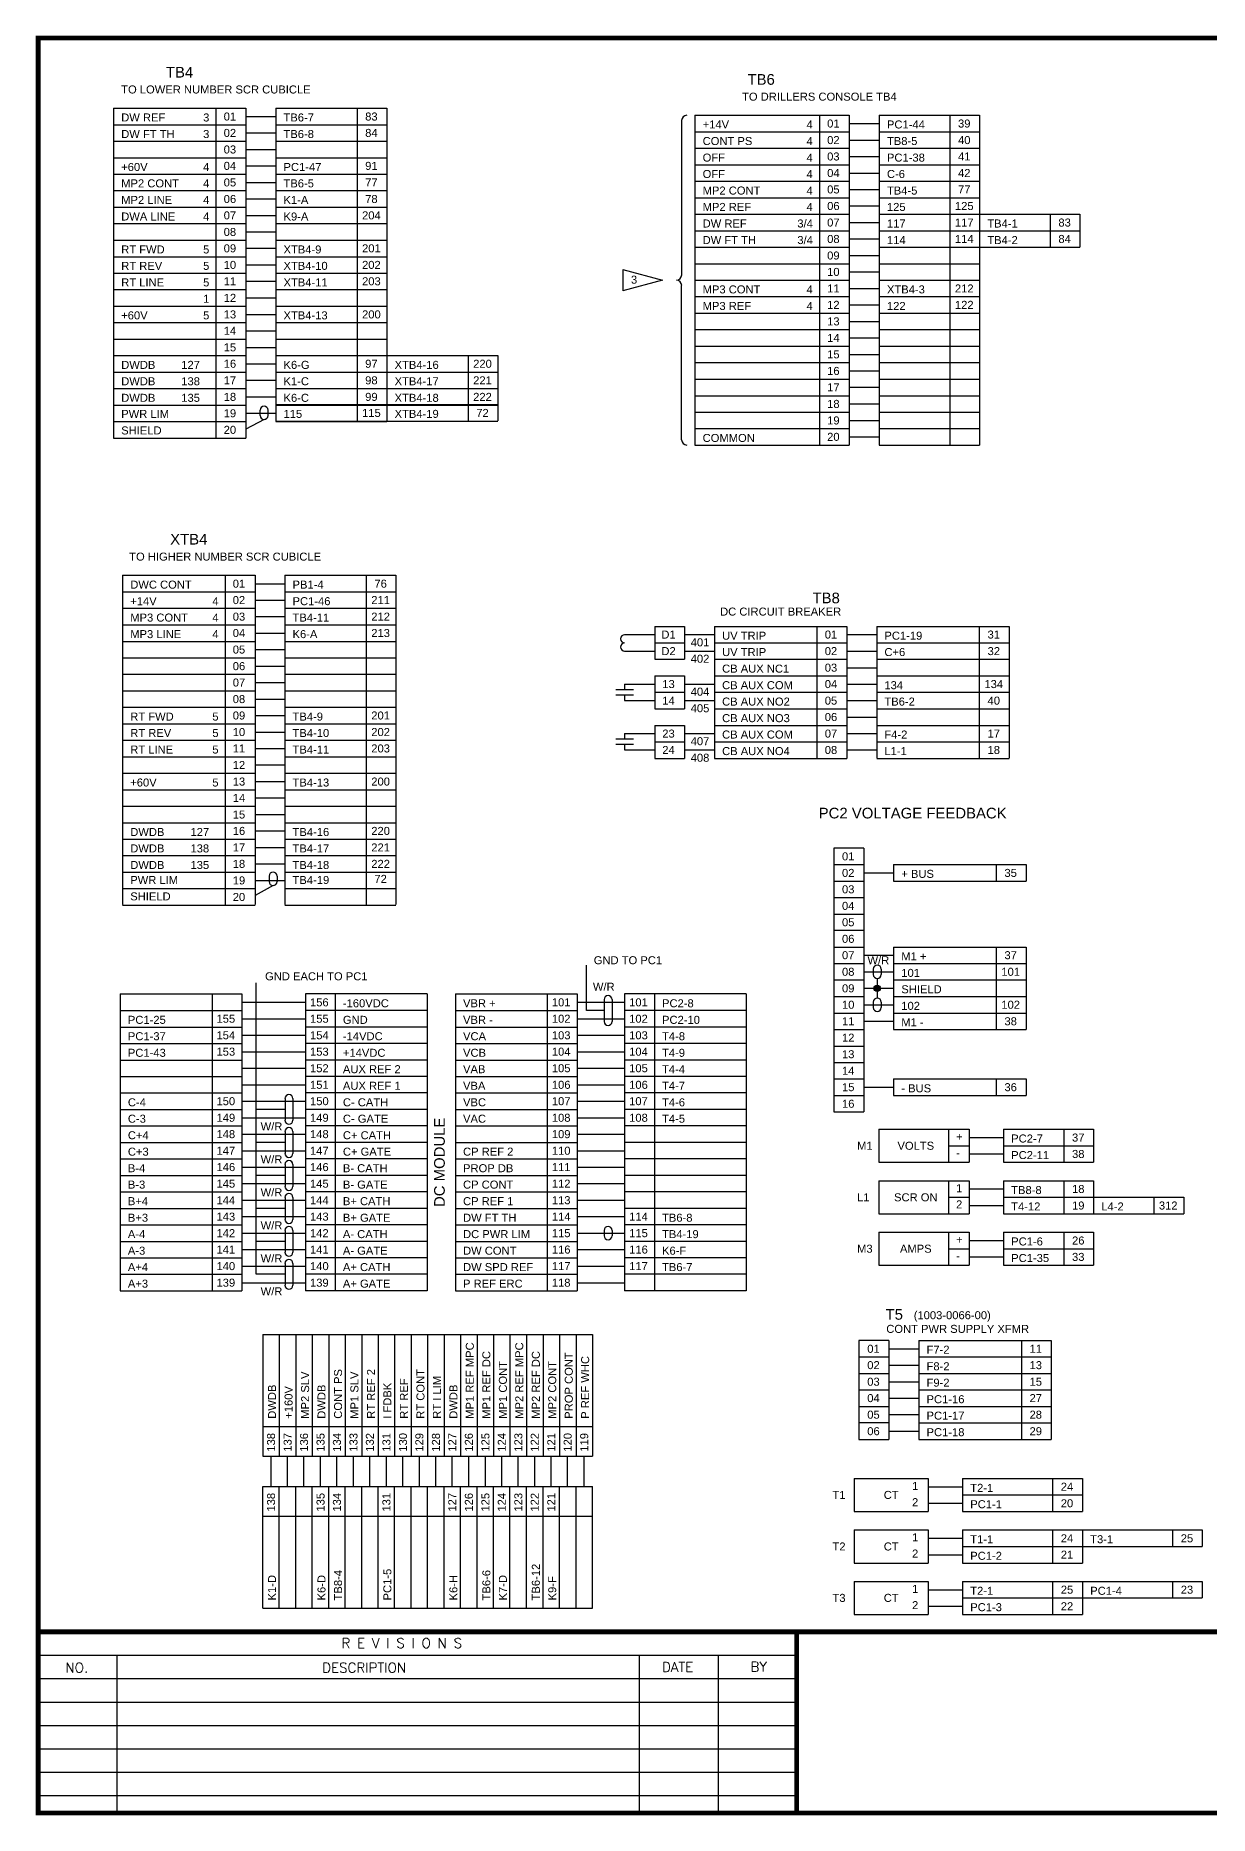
# Model space of a CAD drawing. Extents: x 1.4 to 18.1, y -1.8 to 8.6.
# Drawn here: x 1.42 to 8.3, y -1.79 to 8.63 of the extents above; entities that cross this region are included whole.
import ezdxf
from ezdxf.enums import TextEntityAlignment as Align

# ---------------------------------------------------------------- set-up
doc = ezdxf.new("R2010")
doc.units = 0
doc.header["$MEASUREMENT"] = 0
doc.layers.get('0').update_dxf_attribs({"linetype": 'CONTINUOUS'})
doc.layers.add('DRAWING', color=7, linetype='CONTINUOUS')
doc.styles.add('ROMAND', font='ROMAND.shx')
doc.styles.get("Standard").update_dxf_attribs({"font": 'ARIAL.TTF'})

# ---------------------------------------------------------------- blocks, each defined once
blk = doc.blocks.new('NPCAP')
for p, q in [((0, 0.051), (0, -0.051)), ((0.031, 0.051), (0.031, -0.051))]:
    blk.add_line(p, q)
blk = doc.blocks.new('DOT')
h = blk.add_hatch(color=256)
edge = h.paths.add_edge_path()
edge.add_arc((0, 0), 0.0249, 0, 360)
blk.add_circle((0, 0), 0.0249)

msp = doc.modelspace()

# ---------------------------------------------------------------- linework, layer by layer
at = {"color": 7}
for p, q in [((1.438, -0.716), (1.438, -1.777)), ((1.438, -0.853), (5.883, -0.853)), ((1.899, -0.853), (1.899, -1.777)), ((4.961, -0.853), (4.961, -1.777)), ((5.422, -0.853), (5.422, -1.777)), ((1.438, -0.99), (5.883, -0.99)), ((1.438, -1.127), (5.883, -1.127)), ((1.438, -1.264), (5.883, -1.264)), ((1.438, -1.401), (5.883, -1.401)), ((1.438, -1.538), (5.883, -1.538)), ((1.438, -1.675), (5.883, -1.675))]:
    msp.add_line(p, q, dxfattribs=at)
at = {"color": 7, "const_width": 0.0288}
msp.add_lwpolyline([(18.07, -1.777), (18.07, 8.619), (1.438, 8.619), (1.438, -1.777)], close=True, dxfattribs=at)
for points in [[(1.438, -0.716), (18.07, -0.716)], [(5.883, -0.716), (5.883, -1.777)]]:
    msp.add_lwpolyline(points, dxfattribs=at)
at = {"layer": 'DRAWING', "color": 7}
for p, q in [((1.88, 8.208), (1.88, 6.275)), ((1.88, 8.208), (2.655, 8.208)), ((2.48, 8.208), (2.48, 6.275)), ((2.655, 8.208), (2.655, 6.275)), ((2.655, 8.159), (2.831, 8.159)), ((2.831, 8.208), (2.831, 6.373)), ((2.831, 8.208), (3.482, 8.208)), ((3.307, 8.208), (3.307, 6.373)), ((3.482, 8.208), (3.482, 6.373)), ((5.209, 8.135), (5.209, 7.232)), ((5.24, 8.166), (5.24, 8.166)), ((5.287, 8.166), (5.287, 6.235)), ((5.287, 8.166), (6.191, 8.166)), ((6.016, 8.166), (6.016, 6.235)), ((6.191, 8.166), (6.191, 6.235)), ((6.367, 8.166), (6.367, 6.235)), ((6.367, 8.166), (6.955, 8.166)), ((6.78, 8.166), (6.78, 6.235)), ((6.955, 8.166), (6.955, 6.235)), ((1.88, 8.111), (2.655, 8.111)), ((2.655, 8.063), (2.831, 8.063)), ((2.831, 8.111), (3.482, 8.111)), ((5.287, 8.07), (6.191, 8.07)), ((6.191, 8.118), (6.367, 8.118)), ((6.367, 8.07), (6.955, 8.07)), ((1.88, 8.014), (2.655, 8.014)), ((2.655, 7.966), (2.831, 7.966)), ((2.831, 8.014), (3.482, 8.014)), ((5.287, 7.973), (6.191, 7.973)), ((6.191, 8.021), (6.367, 8.021)), ((6.191, 7.925), (6.367, 7.925)), ((6.367, 7.973), (6.955, 7.973)), ((1.88, 7.918), (2.655, 7.918)), ((1.88, 7.821), (2.655, 7.821)), ((2.655, 7.87), (2.831, 7.87)), ((2.831, 7.918), (3.482, 7.918)), ((2.831, 7.821), (3.482, 7.821)), ((5.287, 7.877), (6.191, 7.877)), ((6.191, 7.828), (6.367, 7.828)), ((6.367, 7.877), (6.955, 7.877)), ((1.88, 7.725), (2.655, 7.725)), ((2.655, 7.773), (2.831, 7.773)), ((2.831, 7.725), (3.482, 7.725)), ((5.287, 7.78), (6.191, 7.78)), ((6.191, 7.732), (6.367, 7.732)), ((6.367, 7.78), (6.955, 7.78)), ((1.88, 7.628), (2.655, 7.628)), ((2.655, 7.676), (2.831, 7.676)), ((2.831, 7.628), (3.482, 7.628)), ((5.287, 7.683), (6.191, 7.683)), ((6.191, 7.635), (6.367, 7.635)), ((6.367, 7.683), (6.955, 7.683)), ((1.88, 7.532), (2.655, 7.532)), ((2.655, 7.58), (2.831, 7.58)), ((2.831, 7.532), (3.482, 7.532)), ((5.287, 7.587), (6.191, 7.587)), ((6.191, 7.538), (6.367, 7.538)), ((6.367, 7.587), (7.543, 7.587)), ((7.368, 7.587), (7.368, 7.394)), ((7.543, 7.587), (7.543, 7.394)), ((1.88, 7.435), (2.655, 7.435)), ((2.655, 7.483), (2.831, 7.483)), ((2.831, 7.435), (3.482, 7.435)), ((5.287, 7.49), (6.191, 7.49)), ((6.191, 7.442), (6.367, 7.442)), ((6.367, 7.49), (7.543, 7.49)), ((1.88, 7.338), (2.655, 7.338)), ((2.655, 7.387), (2.831, 7.387)), ((2.831, 7.338), (3.482, 7.338)), ((5.287, 7.394), (6.191, 7.394)), ((5.287, 7.297), (6.191, 7.297)), ((6.191, 7.345), (6.367, 7.345)), ((6.367, 7.394), (7.543, 7.394)), ((6.367, 7.297), (6.955, 7.297)), ((1.88, 7.242), (2.655, 7.242)), ((2.655, 7.29), (2.831, 7.29)), ((2.655, 7.194), (2.831, 7.194)), ((2.831, 7.242), (3.482, 7.242)), ((4.864, 7.263), (4.864, 7.138)), ((4.864, 7.263), (5.097, 7.2)), ((5.097, 7.2), (4.864, 7.138)), ((5.178, 7.2), (5.178, 7.2)), ((5.178, 7.2), (5.178, 7.2)), ((5.287, 7.2), (6.191, 7.2)), ((6.191, 7.249), (6.367, 7.249)), ((6.367, 7.2), (6.955, 7.2)), ((1.88, 7.145), (2.655, 7.145)), ((2.655, 7.097), (2.831, 7.097)), ((2.831, 7.145), (3.482, 7.145)), ((5.209, 6.266), (5.209, 7.169)), ((5.287, 7.104), (6.191, 7.104)), ((6.191, 7.152), (6.367, 7.152)), ((6.367, 7.104), (6.955, 7.104)), ((1.88, 7.049), (2.655, 7.049)), ((2.655, 7), (2.831, 7)), ((2.831, 7.049), (3.482, 7.049)), ((5.287, 7.007), (6.191, 7.007)), ((6.191, 7.056), (6.367, 7.056)), ((6.367, 7.007), (6.955, 7.007)), ((1.88, 6.952), (2.655, 6.952)), ((2.655, 6.904), (2.831, 6.904)), ((2.831, 6.952), (3.482, 6.952)), ((5.287, 6.911), (6.191, 6.911)), ((6.191, 6.959), (6.367, 6.959)), ((6.367, 6.911), (6.955, 6.911)), ((1.88, 6.855), (2.655, 6.855)), ((2.655, 6.807), (2.831, 6.807)), ((2.831, 6.855), (3.482, 6.855)), ((5.287, 6.814), (6.191, 6.814)), ((6.191, 6.862), (6.367, 6.862)), ((6.367, 6.814), (6.955, 6.814)), ((1.88, 6.759), (2.655, 6.759)), ((2.655, 6.711), (2.831, 6.711)), ((2.831, 6.759), (4.132, 6.759)), ((3.958, 6.759), (3.958, 6.469)), ((4.132, 6.759), (4.132, 6.376)), ((5.287, 6.718), (6.191, 6.718)), ((6.191, 6.766), (6.367, 6.766)), ((6.367, 6.718), (6.955, 6.718)), ((1.88, 6.662), (2.655, 6.662)), ((2.655, 6.614), (2.831, 6.614)), ((2.831, 6.662), (4.132, 6.662)), ((5.287, 6.621), (6.191, 6.621)), ((6.191, 6.669), (6.367, 6.669)), ((6.191, 6.573), (6.367, 6.573)), ((6.367, 6.621), (6.955, 6.621)), ((1.88, 6.566), (2.655, 6.566)), ((1.88, 6.469), (2.655, 6.469)), ((2.655, 6.517), (2.831, 6.517)), ((2.831, 6.566), (4.132, 6.566)), ((2.831, 6.472), (4.132, 6.472)), ((2.831, 6.469), (4.132, 6.469)), ((3.958, 6.472), (3.958, 6.375)), ((5.287, 6.524), (6.191, 6.524)), ((6.191, 6.476), (6.367, 6.476)), ((6.367, 6.524), (6.955, 6.524)), ((1.88, 6.373), (2.655, 6.373)), ((2.655, 6.421), (2.831, 6.421)), ((2.762, 6.384), (2.655, 6.327)), ((2.738, 6.439), (2.738, 6.408)), ((2.785, 6.439), (2.785, 6.408)), ((2.831, 6.375), (4.132, 6.375)), ((2.831, 6.373), (3.482, 6.373)), ((5.287, 6.428), (6.191, 6.428)), ((6.191, 6.379), (6.367, 6.379)), ((6.367, 6.428), (6.955, 6.428)), ((1.88, 6.276), (2.655, 6.276)), ((5.287, 6.331), (6.191, 6.331)), ((6.191, 6.283), (6.367, 6.283)), ((6.367, 6.331), (6.955, 6.331)), ((5.24, 6.235), (5.24, 6.235)), ((5.287, 6.235), (6.191, 6.235)), ((6.367, 6.235), (6.955, 6.235)), ((1.933, 5.472), (1.933, 3.543)), ((1.933, 5.472), (2.709, 5.472)), ((2.534, 5.472), (2.534, 3.543)), ((2.709, 5.472), (2.709, 3.543)), ((2.709, 5.423), (2.884, 5.423)), ((2.884, 5.472), (2.884, 3.543)), ((2.884, 5.472), (3.535, 5.472)), ((3.36, 5.472), (3.36, 3.541)), ((3.535, 5.472), (3.535, 3.543)), ((1.933, 5.375), (2.709, 5.375)), ((2.709, 5.327), (2.884, 5.327)), ((2.884, 5.375), (3.535, 5.375)), ((1.933, 5.279), (2.709, 5.279)), ((2.709, 5.23), (2.884, 5.23)), ((2.884, 5.279), (3.535, 5.279)), ((1.933, 5.182), (2.709, 5.182)), ((2.709, 5.134), (2.884, 5.134)), ((2.884, 5.182), (3.535, 5.182)), ((4.875, 5.125), (5.051, 5.125)), ((5.051, 5.173), (5.051, 4.98)), ((5.051, 5.173), (5.225, 5.173)), ((5.225, 5.173), (5.225, 4.98)), ((5.225, 5.125), (5.401, 5.125)), ((5.401, 5.173), (5.401, 4.4)), ((5.401, 5.173), (6.177, 5.173)), ((6.002, 5.173), (6.002, 4.4)), ((6.177, 5.173), (6.177, 4.4)), ((6.177, 5.125), (6.352, 5.125)), ((6.352, 5.173), (7.128, 5.173)), ((6.352, 5.173), (6.352, 4.401)), ((6.953, 5.173), (6.953, 4.401)), ((7.128, 5.173), (7.128, 4.401)), ((1.933, 5.085), (2.709, 5.085)), ((2.709, 5.037), (2.884, 5.037)), ((2.884, 5.085), (3.535, 5.085)), ((4.875, 5.028), (5.051, 5.028)), ((5.051, 5.076), (5.225, 5.076)), ((5.225, 5.028), (5.401, 5.028)), ((5.401, 5.076), (6.177, 5.076)), ((6.177, 5.028), (6.352, 5.028)), ((6.352, 5.076), (7.128, 5.076)), ((1.933, 4.989), (2.709, 4.989)), ((2.709, 4.94), (2.884, 4.94)), ((2.884, 4.989), (3.535, 4.989)), ((5.051, 4.98), (5.225, 4.98)), ((5.401, 4.98), (6.177, 4.98)), ((6.177, 4.931), (6.352, 4.931)), ((6.352, 4.98), (7.128, 4.98)), ((1.933, 4.892), (2.709, 4.892)), ((1.933, 4.796), (2.709, 4.796)), ((2.709, 4.844), (2.884, 4.844)), ((2.884, 4.892), (3.535, 4.892)), ((2.884, 4.796), (3.535, 4.796)), ((4.875, 4.835), (5.051, 4.835)), ((4.875, 4.835), (4.875, 4.804)), ((5.051, 4.883), (5.051, 4.69)), ((5.051, 4.883), (5.225, 4.883)), ((5.225, 4.883), (5.225, 4.69)), ((5.225, 4.835), (5.401, 4.835)), ((5.401, 4.883), (6.177, 4.883)), ((6.177, 4.835), (6.352, 4.835)), ((6.352, 4.883), (7.128, 4.883)), ((1.933, 4.699), (2.709, 4.699)), ((2.709, 4.747), (2.884, 4.747)), ((2.884, 4.699), (3.535, 4.699)), ((4.875, 4.772), (4.875, 4.738)), ((4.875, 4.738), (5.051, 4.738)), ((5.051, 4.787), (5.225, 4.787)), ((5.225, 4.738), (5.401, 4.738)), ((5.401, 4.787), (6.177, 4.787)), ((6.177, 4.738), (6.352, 4.738)), ((6.352, 4.787), (7.128, 4.787)), ((1.933, 4.602), (2.709, 4.602)), ((2.709, 4.651), (2.884, 4.651)), ((2.884, 4.602), (3.535, 4.602)), ((5.051, 4.69), (5.225, 4.69)), ((5.051, 4.593), (5.051, 4.4)), ((5.051, 4.593), (5.225, 4.593)), ((5.225, 4.593), (5.225, 4.4)), ((5.401, 4.69), (6.177, 4.69)), ((5.401, 4.593), (6.177, 4.593)), ((6.177, 4.642), (6.352, 4.642)), ((6.352, 4.69), (7.128, 4.69)), ((6.352, 4.593), (7.128, 4.593)), ((1.933, 4.506), (2.709, 4.506)), ((2.709, 4.554), (2.884, 4.554)), ((2.884, 4.506), (3.535, 4.506)), ((4.875, 4.545), (5.051, 4.545)), ((4.875, 4.545), (4.875, 4.514)), ((4.875, 4.483), (4.875, 4.449)), ((5.051, 4.497), (5.225, 4.497)), ((5.225, 4.545), (5.401, 4.545)), ((5.401, 4.497), (6.177, 4.497)), ((6.177, 4.545), (6.352, 4.545)), ((6.352, 4.497), (7.128, 4.497)), ((1.933, 4.409), (2.709, 4.409)), ((2.709, 4.458), (2.884, 4.458)), ((2.884, 4.409), (3.535, 4.409)), ((4.875, 4.449), (5.051, 4.449)), ((5.051, 4.4), (5.225, 4.4)), ((5.225, 4.449), (5.401, 4.449)), ((5.401, 4.4), (6.177, 4.4)), ((6.177, 4.449), (6.352, 4.449)), ((6.352, 4.4), (7.128, 4.4)), ((1.933, 4.313), (2.709, 4.313)), ((2.709, 4.361), (2.884, 4.361)), ((2.884, 4.313), (3.535, 4.313)), ((1.933, 4.216), (2.709, 4.216)), ((2.709, 4.264), (2.884, 4.264)), ((2.884, 4.216), (3.535, 4.216)), ((1.933, 4.12), (2.709, 4.12)), ((2.709, 4.168), (2.884, 4.168)), ((2.709, 4.071), (2.884, 4.071)), ((2.884, 4.12), (3.535, 4.12)), ((1.933, 4.023), (2.709, 4.023)), ((2.709, 3.975), (2.884, 3.975)), ((2.884, 4.023), (3.535, 4.023)), ((1.933, 3.926), (2.709, 3.926)), ((2.709, 3.878), (2.884, 3.878)), ((2.884, 3.926), (3.535, 3.926)), ((6.101, 3.874), (6.101, 2.329)), ((6.276, 3.874), (6.101, 3.874)), ((6.276, 3.874), (6.276, 2.329)), ((1.933, 3.83), (2.709, 3.83)), ((2.709, 3.782), (2.884, 3.782)), ((2.884, 3.83), (3.535, 3.83)), ((6.101, 3.778), (6.276, 3.778)), ((6.451, 3.778), (7.227, 3.778)), ((6.451, 3.778), (6.451, 3.681)), ((7.052, 3.778), (7.052, 3.681)), ((7.227, 3.778), (7.227, 3.681)), ((1.933, 3.733), (2.709, 3.733)), ((2.709, 3.685), (2.884, 3.685)), ((2.815, 3.655), (2.709, 3.597)), ((2.792, 3.71), (2.792, 3.678)), ((2.838, 3.71), (2.838, 3.678)), ((2.884, 3.733), (3.535, 3.733)), ((6.101, 3.681), (6.276, 3.681)), ((6.276, 3.729), (6.451, 3.729)), ((6.451, 3.681), (7.227, 3.681)), ((1.933, 3.637), (2.709, 3.637)), ((2.884, 3.637), (3.535, 3.637)), ((6.101, 3.585), (6.276, 3.585)), ((1.933, 3.54), (2.709, 3.54)), ((2.884, 3.54), (3.535, 3.54)), ((6.101, 3.488), (6.276, 3.488)), ((6.276, 3.391), (6.101, 3.391)), ((6.101, 3.295), (6.276, 3.295)), ((6.276, 3.247), (6.451, 3.247)), ((6.451, 3.295), (6.451, 2.812)), ((6.451, 3.295), (7.227, 3.295)), ((7.052, 3.295), (7.052, 2.812)), ((7.227, 3.295), (7.227, 2.812)), ((4.651, 2.923), (4.651, 3.188)), ((6.101, 3.198), (6.276, 3.198)), ((6.276, 3.15), (6.451, 3.15)), ((6.331, 3.166), (6.331, 3.134)), ((6.378, 3.166), (6.378, 3.134)), ((6.451, 3.198), (7.227, 3.198)), ((2.715, 1.378), (2.715, 3.085)), ((6.101, 3.102), (6.276, 3.102)), ((6.276, 3.053), (6.451, 3.053)), ((6.355, 3.111), (6.355, 2.996)), ((6.451, 3.102), (7.227, 3.102)), ((1.918, 3.02), (2.632, 3.02)), ((1.918, 3.02), (1.918, 1.281)), ((1.918, 2.923), (2.632, 2.923)), ((2.457, 3.02), (2.457, 1.281)), ((2.632, 3.02), (2.632, 1.281)), ((2.632, 2.971), (3.005, 2.971)), ((3.005, 3.02), (3.005, 1.281)), ((3.718, 3.02), (3.005, 3.02)), ((3.718, 2.923), (3.005, 2.923)), ((3.179, 3.02), (3.179, 1.281)), ((3.718, 3.02), (3.718, 1.281)), ((3.883, 3.02), (3.883, 1.281)), ((3.883, 3.02), (4.596, 3.02)), ((3.883, 2.923), (4.596, 2.923)), ((4.421, 3.02), (4.421, 1.281)), ((4.596, 3.02), (4.596, 1.281)), ((4.596, 2.971), (4.874, 2.971)), ((4.755, 2.923), (4.651, 2.923)), ((4.755, 2.987), (4.755, 2.859)), ((4.801, 2.987), (4.801, 2.859)), ((4.874, 3.02), (4.874, 1.281)), ((5.588, 3.02), (4.874, 3.02)), ((5.588, 2.923), (4.874, 2.923)), ((5.049, 3.02), (5.049, 1.281)), ((5.588, 3.02), (5.588, 1.281)), ((6.101, 3.005), (6.276, 3.005)), ((6.276, 2.957), (6.451, 2.957)), ((6.331, 2.972), (6.331, 2.941)), ((6.378, 2.972), (6.378, 2.941)), ((6.451, 3.005), (7.227, 3.005)), ((1.918, 2.826), (2.632, 2.826)), ((2.632, 2.875), (3.005, 2.875)), ((3.718, 2.826), (3.005, 2.826)), ((3.883, 2.826), (4.596, 2.826)), ((4.596, 2.875), (4.874, 2.875)), ((5.588, 2.826), (4.874, 2.826)), ((6.101, 2.908), (6.276, 2.908)), ((6.276, 2.86), (6.451, 2.86)), ((6.451, 2.908), (7.227, 2.908)), ((1.918, 2.73), (2.632, 2.73)), ((2.632, 2.778), (3.005, 2.778)), ((3.718, 2.73), (3.005, 2.73)), ((3.883, 2.73), (4.596, 2.73)), ((4.596, 2.778), (4.874, 2.778)), ((5.588, 2.73), (4.874, 2.73)), ((6.101, 2.812), (6.276, 2.812)), ((6.101, 2.715), (6.276, 2.715)), ((6.451, 2.812), (7.227, 2.812)), ((1.918, 2.633), (2.632, 2.633)), ((2.632, 2.682), (3.005, 2.682)), ((3.718, 2.633), (3.005, 2.633)), ((3.883, 2.633), (4.596, 2.633)), ((4.596, 2.682), (4.874, 2.682)), ((5.588, 2.633), (4.874, 2.633)), ((6.101, 2.619), (6.276, 2.619)), ((1.918, 2.537), (2.632, 2.537)), ((2.632, 2.585), (3.005, 2.585)), ((3.718, 2.537), (3.005, 2.537)), ((3.883, 2.537), (4.596, 2.537)), ((4.596, 2.585), (4.874, 2.585)), ((5.588, 2.537), (4.874, 2.537)), ((6.101, 2.522), (6.276, 2.522)), ((6.451, 2.522), (7.227, 2.522)), ((6.451, 2.522), (6.451, 2.426)), ((7.052, 2.522), (7.052, 2.426)), ((7.227, 2.522), (7.227, 2.426)), ((1.918, 2.44), (2.632, 2.44)), ((2.632, 2.488), (3.005, 2.488)), ((2.885, 2.407), (2.885, 2.28)), ((2.931, 2.407), (2.931, 2.28)), ((3.718, 2.44), (3.005, 2.44)), ((3.883, 2.44), (4.596, 2.44)), ((4.596, 2.488), (4.874, 2.488)), ((5.588, 2.44), (4.874, 2.44)), ((6.101, 2.426), (6.276, 2.426)), ((6.276, 2.474), (6.451, 2.474)), ((6.451, 2.426), (7.227, 2.426)), ((1.918, 2.344), (2.632, 2.344)), ((2.632, 2.392), (3.005, 2.392)), ((2.632, 2.295), (3.005, 2.295)), ((2.885, 2.344), (2.715, 2.344)), ((3.718, 2.344), (3.005, 2.344)), ((3.883, 2.344), (4.596, 2.344)), ((4.596, 2.392), (4.874, 2.392)), ((4.596, 2.295), (4.874, 2.295)), ((5.588, 2.344), (4.874, 2.344)), ((6.101, 2.329), (6.276, 2.329)), ((1.918, 2.247), (2.632, 2.247)), ((2.632, 2.199), (3.005, 2.199)), ((2.885, 2.214), (2.885, 2.086)), ((2.931, 2.214), (2.931, 2.086)), ((3.718, 2.247), (3.005, 2.247)), ((3.883, 2.247), (4.596, 2.247)), ((4.596, 2.199), (4.874, 2.199)), ((5.588, 2.247), (4.874, 2.247)), ((6.364, 2.228), (6.894, 2.228)), ((6.364, 2.228), (6.364, 2.034)), ((6.773, 2.228), (6.773, 2.034)), ((6.894, 2.228), (6.894, 2.034)), ((7.095, 2.228), (7.623, 2.228)), ((7.095, 2.228), (7.095, 2.034)), ((7.448, 2.228), (7.448, 2.034)), ((7.623, 2.228), (7.623, 2.034)), ((1.918, 2.15), (2.632, 2.15)), ((2.632, 2.102), (3.005, 2.102)), ((2.885, 2.15), (2.715, 2.15)), ((3.718, 2.15), (3.005, 2.15)), ((3.883, 2.15), (4.596, 2.15)), ((4.596, 2.102), (4.874, 2.102)), ((5.588, 2.15), (4.874, 2.15)), ((6.773, 2.131), (6.894, 2.131)), ((6.894, 2.179), (7.095, 2.179)), ((7.095, 2.131), (7.623, 2.131)), ((1.918, 2.054), (2.632, 2.054)), ((2.632, 2.006), (3.005, 2.006)), ((2.885, 2.021), (2.885, 1.893)), ((2.931, 2.021), (2.931, 1.893)), ((3.718, 2.054), (3.005, 2.054)), ((3.883, 2.054), (4.596, 2.054)), ((4.596, 2.006), (4.874, 2.006)), ((5.588, 2.054), (4.874, 2.054)), ((6.364, 2.034), (6.894, 2.034)), ((6.894, 2.083), (7.095, 2.083)), ((7.095, 2.034), (7.623, 2.034)), ((1.918, 1.957), (2.632, 1.957)), ((2.632, 1.909), (3.005, 1.909)), ((2.885, 1.957), (2.715, 1.957)), ((3.718, 1.957), (3.005, 1.957)), ((3.883, 1.957), (4.596, 1.957)), ((4.596, 1.909), (4.874, 1.909)), ((5.588, 1.957), (4.874, 1.957)), ((6.364, 1.926), (6.364, 1.733)), ((6.364, 1.926), (6.894, 1.926)), ((6.773, 1.926), (6.773, 1.733)), ((6.894, 1.926), (6.894, 1.733)), ((6.894, 1.878), (7.095, 1.878)), ((7.095, 1.926), (7.095, 1.733)), ((7.095, 1.926), (7.623, 1.926)), ((7.448, 1.926), (7.448, 1.733)), ((7.623, 1.926), (7.623, 1.733)), ((1.918, 1.861), (2.632, 1.861)), ((2.632, 1.812), (3.005, 1.812)), ((2.885, 1.828), (2.885, 1.7)), ((2.931, 1.828), (2.931, 1.7)), ((3.718, 1.861), (3.005, 1.861)), ((3.883, 1.861), (4.596, 1.861)), ((4.596, 1.812), (4.874, 1.812)), ((5.588, 1.861), (4.874, 1.861)), ((6.773, 1.829), (6.894, 1.829)), ((6.894, 1.781), (7.095, 1.781)), ((7.095, 1.829), (8.151, 1.829)), ((7.976, 1.829), (7.976, 1.733)), ((8.151, 1.829), (8.151, 1.733)), ((1.918, 1.764), (2.632, 1.764)), ((2.632, 1.716), (3.005, 1.716)), ((2.885, 1.764), (2.715, 1.764)), ((3.718, 1.764), (3.005, 1.764)), ((3.883, 1.764), (4.596, 1.764)), ((4.596, 1.716), (4.874, 1.716)), ((5.588, 1.764), (4.874, 1.764)), ((6.364, 1.733), (6.894, 1.733)), ((7.095, 1.733), (8.151, 1.733)), ((1.918, 1.667), (2.632, 1.667)), ((1.918, 1.571), (2.632, 1.571)), ((2.632, 1.619), (3.005, 1.619)), ((2.885, 1.571), (2.715, 1.571)), ((2.885, 1.635), (2.885, 1.507)), ((2.931, 1.635), (2.931, 1.507)), ((3.718, 1.667), (3.005, 1.667)), ((3.718, 1.571), (3.005, 1.571)), ((3.883, 1.667), (4.596, 1.667)), ((3.883, 1.571), (4.596, 1.571)), ((4.596, 1.619), (4.874, 1.619)), ((4.755, 1.635), (4.755, 1.604)), ((4.801, 1.635), (4.801, 1.604)), ((5.588, 1.667), (4.874, 1.667)), ((5.588, 1.571), (4.874, 1.571)), ((6.364, 1.625), (6.894, 1.625)), ((6.364, 1.625), (6.364, 1.431)), ((6.773, 1.625), (6.773, 1.431)), ((6.894, 1.625), (6.894, 1.431)), ((6.894, 1.576), (7.095, 1.576)), ((7.095, 1.625), (7.623, 1.625)), ((7.095, 1.625), (7.095, 1.431)), ((7.448, 1.625), (7.448, 1.431)), ((7.623, 1.625), (7.623, 1.431)), ((1.918, 1.474), (2.632, 1.474)), ((2.632, 1.523), (3.005, 1.523)), ((3.718, 1.474), (3.005, 1.474)), ((3.883, 1.474), (4.596, 1.474)), ((4.596, 1.523), (4.874, 1.523)), ((5.588, 1.474), (4.874, 1.474)), ((6.773, 1.528), (6.894, 1.528)), ((6.894, 1.48), (7.095, 1.48)), ((7.095, 1.528), (7.623, 1.528)), ((1.918, 1.378), (2.632, 1.378)), ((2.632, 1.426), (3.005, 1.426)), ((2.885, 1.378), (2.715, 1.378)), ((2.885, 1.442), (2.885, 1.314)), ((2.931, 1.442), (2.931, 1.314)), ((3.718, 1.378), (3.005, 1.378)), ((3.883, 1.378), (4.596, 1.378)), ((4.596, 1.426), (4.874, 1.426)), ((5.588, 1.378), (4.874, 1.378)), ((6.364, 1.431), (6.894, 1.431)), ((7.095, 1.431), (7.623, 1.431)), ((1.918, 1.281), (2.632, 1.281)), ((2.632, 1.329), (3.005, 1.329)), ((3.718, 1.281), (3.005, 1.281)), ((3.883, 1.281), (4.596, 1.281)), ((4.596, 1.329), (4.874, 1.329)), ((5.588, 1.281), (4.874, 1.281)), ((2.755, 1.026), (4.686, 1.026)), ((2.755, 1.026), (2.755, 0.312)), ((2.851, 1.026), (2.851, 0.312)), ((2.948, 1.026), (2.948, 0.312)), ((3.044, 1.026), (3.044, 0.312)), ((3.141, 1.026), (3.141, 0.312)), ((3.238, 1.026), (3.238, 0.312)), ((3.334, 1.026), (3.334, 0.312)), ((3.431, 1.026), (3.431, 0.312)), ((3.527, 1.026), (3.527, 0.312)), ((3.624, 1.026), (3.624, 0.312)), ((3.72, 1.026), (3.72, 0.312)), ((3.817, 1.026), (3.817, 0.312)), ((3.914, 1.026), (3.914, 0.312)), ((4.01, 1.026), (4.01, 0.312)), ((4.107, 1.026), (4.107, 0.312)), ((4.203, 1.026), (4.203, 0.312)), ((4.3, 1.026), (4.3, 0.312)), ((4.397, 1.026), (4.397, 0.312)), ((4.493, 1.026), (4.493, 0.312)), ((4.59, 1.026), (4.59, 0.312)), ((4.686, 1.026), (4.686, 0.312)), ((6.248, 0.991), (6.248, 0.411)), ((6.423, 0.991), (6.248, 0.991)), ((6.423, 0.991), (6.423, 0.411)), ((6.423, 0.942), (6.599, 0.942)), ((6.599, 0.991), (7.375, 0.991)), ((6.599, 0.991), (6.599, 0.411)), ((7.2, 0.991), (7.2, 0.411)), ((7.375, 0.991), (7.375, 0.411)), ((6.248, 0.894), (6.423, 0.894)), ((6.423, 0.846), (6.599, 0.846)), ((6.599, 0.894), (7.375, 0.894)), ((6.248, 0.797), (6.423, 0.797)), ((6.423, 0.749), (6.599, 0.749)), ((6.599, 0.797), (7.375, 0.797)), ((6.248, 0.701), (6.423, 0.701)), ((6.423, 0.653), (6.599, 0.653)), ((6.599, 0.701), (7.375, 0.701)), ((6.248, 0.604), (6.423, 0.604)), ((6.423, 0.556), (6.599, 0.556)), ((6.599, 0.604), (7.375, 0.604)), ((2.755, 0.487), (4.686, 0.487)), ((6.423, 0.508), (6.248, 0.508)), ((6.423, 0.459), (6.599, 0.459)), ((6.599, 0.508), (7.375, 0.508)), ((6.248, 0.411), (6.423, 0.411)), ((6.599, 0.411), (7.375, 0.411)), ((2.755, 0.312), (4.686, 0.312)), ((2.803, 0.136), (2.803, 0.312)), ((2.9, 0.136), (2.9, 0.312)), ((2.996, 0.136), (2.996, 0.312)), ((3.093, 0.136), (3.093, 0.312)), ((3.189, 0.136), (3.189, 0.312)), ((3.286, 0.136), (3.286, 0.312)), ((3.382, 0.136), (3.382, 0.312)), ((3.479, 0.136), (3.479, 0.312)), ((3.576, 0.136), (3.576, 0.312)), ((3.672, 0.136), (3.672, 0.312)), ((3.769, 0.136), (3.769, 0.312)), ((3.865, 0.136), (3.865, 0.312)), ((3.962, 0.136), (3.962, 0.312)), ((4.059, 0.136), (4.059, 0.312)), ((4.155, 0.136), (4.155, 0.312)), ((4.252, 0.136), (4.252, 0.312)), ((4.348, 0.136), (4.348, 0.312)), ((4.445, 0.136), (4.445, 0.312)), ((4.541, 0.136), (4.541, 0.312)), ((4.638, 0.136), (4.638, 0.312)), ((2.755, -0.577), (2.755, 0.136)), ((2.755, 0.136), (4.686, 0.136)), ((2.851, -0.577), (2.851, 0.136)), ((2.948, -0.577), (2.948, 0.136)), ((3.044, -0.577), (3.044, 0.136)), ((3.141, -0.577), (3.141, 0.136)), ((3.238, -0.577), (3.238, 0.136)), ((3.334, -0.577), (3.334, 0.136)), ((3.431, -0.577), (3.431, 0.136)), ((3.527, -0.577), (3.527, 0.136)), ((3.624, -0.577), (3.624, 0.136)), ((3.72, -0.577), (3.72, 0.136)), ((3.817, -0.577), (3.817, 0.136)), ((3.914, -0.577), (3.914, 0.136)), ((4.01, -0.577), (4.01, 0.136)), ((4.107, -0.577), (4.107, 0.136)), ((4.203, -0.577), (4.203, 0.136)), ((4.3, -0.577), (4.3, 0.136)), ((4.397, -0.577), (4.397, 0.136)), ((4.493, -0.577), (4.493, 0.136)), ((4.59, -0.577), (4.59, 0.136)), ((4.686, -0.577), (4.686, 0.136)), ((6.22, 0.182), (6.654, 0.182)), ((6.22, 0.182), (6.22, -0.011)), ((6.654, 0.182), (6.654, -0.011)), ((6.654, 0.134), (6.855, 0.134)), ((6.855, 0.182), (7.557, 0.182)), ((6.855, 0.182), (6.855, -0.011)), ((7.383, 0.182), (7.383, -0.011)), ((7.557, 0.182), (7.557, -0.011)), ((6.654, 0.037), (6.855, 0.037)), ((6.855, 0.086), (7.557, 0.086)), ((2.755, -0.039), (4.686, -0.039)), ((6.22, -0.011), (6.654, -0.011)), ((6.855, -0.011), (7.557, -0.011)), ((6.22, -0.119), (6.654, -0.119)), ((6.22, -0.119), (6.22, -0.313)), ((6.654, -0.119), (6.654, -0.313)), ((6.654, -0.168), (6.855, -0.168)), ((6.855, -0.119), (8.26, -0.119)), ((6.855, -0.119), (6.855, -0.313)), ((7.383, -0.119), (7.383, -0.313)), ((7.557, -0.119), (7.557, -0.313)), ((8.085, -0.119), (8.085, -0.216)), ((8.26, -0.119), (8.26, -0.216)), ((6.22, -0.313), (6.654, -0.313)), ((6.654, -0.264), (6.855, -0.264)), ((6.855, -0.216), (8.26, -0.216)), ((6.855, -0.313), (7.557, -0.313)), ((6.22, -0.421), (6.654, -0.421)), ((6.22, -0.421), (6.22, -0.614)), ((6.654, -0.421), (6.654, -0.614)), ((6.654, -0.469), (6.855, -0.469)), ((6.855, -0.421), (6.855, -0.614)), ((6.855, -0.421), (8.26, -0.421)), ((6.855, -0.517), (8.26, -0.517)), ((7.383, -0.421), (7.383, -0.614)), ((7.557, -0.421), (7.557, -0.614)), ((8.085, -0.421), (8.085, -0.517)), ((8.26, -0.421), (8.26, -0.517)), ((2.755, -0.577), (4.686, -0.577)), ((6.22, -0.614), (6.654, -0.614)), ((6.654, -0.566), (6.855, -0.566)), ((6.855, -0.614), (7.557, -0.614))]:
    msp.add_line(p, q, dxfattribs=at)
for centre, radius, start, end in [((5.24, 8.135), 0.0312, 90, 180), ((5.178, 7.232), 0.0312, 270, 0), ((5.178, 7.169), 0.0312, 0, 90), ((2.762, 6.439), 0.0234, 0, 180), ((2.762, 6.408), 0.0234, 180, 0), ((5.24, 6.266), 0.0312, 180, 270), ((4.875, 5.1), 0.0241, 90, 270), ((4.875, 5.052), 0.0241, 90, 270), ((2.815, 3.71), 0.0234, 0, 180), ((2.815, 3.678), 0.0234, 180, 0), ((6.355, 3.166), 0.0234, 0, 180), ((6.355, 3.134), 0.0234, 180, 0), ((4.778, 2.987), 0.0234, 0, 180), ((6.355, 2.972), 0.0234, 0, 180), ((6.355, 2.941), 0.0234, 180, 0), ((4.778, 2.859), 0.0234, 180, 0), ((2.908, 2.407), 0.0234, 0, 180), ((2.908, 2.28), 0.0234, 180, 0), ((2.908, 2.214), 0.0234, 0, 180), ((2.908, 2.086), 0.0234, 180, 0), ((2.908, 2.021), 0.0234, 0, 180), ((2.908, 1.893), 0.0234, 180, 0), ((2.908, 1.828), 0.0234, 0, 180), ((2.908, 1.7), 0.0234, 180, 0), ((2.908, 1.635), 0.0234, 0, 180), ((4.778, 1.635), 0.0234, 0, 180), ((4.778, 1.604), 0.0234, 180, 0), ((2.908, 1.507), 0.0234, 180, 0), ((2.908, 1.442), 0.0234, 0, 180), ((2.908, 1.314), 0.0234, 180, 0)]:
    msp.add_arc(centre, radius, start, end, dxfattribs=at)

# ---------------------------------------------------------------- block references
at = {"layer": 'DRAWING', "color": 7, "rotation": 90}
for p in [(4.875, 4.772), (4.875, 4.483)]:
    msp.add_blockref('NPCAP', p, dxfattribs=at)
at = {"layer": 'DRAWING', "color": 7, "xscale": 0.75, "yscale": 0.75, "zscale": 0.75}
msp.add_blockref('DOT', (6.355, 3.053), dxfattribs=at)

# ---------------------------------------------------------------- texts
at = {"color": 7, "style": 'ROMAND'}
for s, height, p in [('R E V I S I O N S', 0.05763, (3.216, -0.811)), ('NO.', 0.0576, (1.598, -0.955)), ('DESCRIPTION', 0.05763, (3.103, -0.955)), ('DATE', 0.0576, (5.094, -0.951)), ('BY', 0.0576, (5.612, -0.949))]:
    msp.add_text(s, height=height, dxfattribs=at).set_placement(p)
at = {"layer": 'DRAWING', "color": 7}
for s, height, p in [('TB4', 0.0625, (2.267, 8.387)), ('TO LOWER NUMBER SCR CUBICLE', 0.04688, (2.48, 8.294)), ('TB6', 0.0625, (5.675, 8.345)), ('TO DRILLERS CONSOLE TB4', 0.04688, (6.016, 8.252)), ('XTB4', 0.0625, (2.321, 5.652)), ('TO HIGHER NUMBER SCR CUBICLE', 0.04688, (2.534, 5.558)), ('TB8', 0.0625, (6.056, 5.308)), ('DC CIRCUIT BREAKER', 0.04688, (5.789, 5.236))]:
    msp.add_text(s, height=height, dxfattribs=at).set_placement(p, align=Align.CENTER)
for s, height, p in [('DW REF', 0.0469, (1.925, 8.13)), ('3', 0.0469, (2.405, 8.13)), ('TB6-7', 0.0469, (2.876, 8.13)), ('+14V', 0.0469, (5.332, 8.089)), ('4', 0.0469, (5.941, 8.089)), ('PC1-44', 0.0469, (6.412, 8.089)), ('DW FT TH', 0.0469, (1.925, 8.033)), ('3', 0.0469, (2.405, 8.033)), ('TB6-8', 0.0469, (2.876, 8.033)), ('CONT PS', 0.0469, (5.332, 7.992)), ('4', 0.0469, (5.941, 7.992)), ('TB8-5', 0.0469, (6.412, 7.992)), ('OFF', 0.0469, (5.332, 7.895)), ('4', 0.0469, (5.941, 7.895)), ('PC1-38', 0.0469, (6.412, 7.895)), ('+60V', 0.0469, (1.925, 7.84)), ('4', 0.0469, (2.405, 7.84)), ('PC1-47', 0.0469, (2.876, 7.84)), ('OFF', 0.0469, (5.332, 7.799)), ('4', 0.0469, (5.941, 7.799)), ('C-6', 0.0469, (6.412, 7.799)), ('MP2 CONT', 0.0469, (1.925, 7.744)), ('4', 0.0469, (2.405, 7.744)), ('TB6-5', 0.0469, (2.876, 7.744)), ('MP2 CONT', 0.0469, (5.332, 7.702)), ('4', 0.0469, (5.941, 7.702)), ('TB4-5', 0.0469, (6.412, 7.702)), ('MP2 LINE', 0.0469, (1.925, 7.647)), ('4', 0.0469, (2.405, 7.647)), ('K1-A', 0.0469, (2.876, 7.647)), ('MP2 REF', 0.0469, (5.332, 7.606)), ('4', 0.0469, (5.941, 7.606)), ('125', 0.0469, (6.412, 7.606)), ('DWA LINE', 0.0469, (1.925, 7.55)), ('4', 0.0469, (2.405, 7.55)), ('K9-A', 0.0469, (2.876, 7.55)), ('DW REF', 0.0469, (5.332, 7.509)), ('3/4', 0.0469, (5.887, 7.509)), ('117', 0.0469, (6.412, 7.509)), ('TB4-1', 0.0469, (7, 7.509)), ('RT FWD', 0.0469, (1.925, 7.357)), ('5', 0.0469, (2.405, 7.357)), ('XTB4-9', 0.0469, (2.876, 7.357)), ('DW FT TH', 0.0469, (5.332, 7.412)), ('3/4', 0.0469, (5.887, 7.412)), ('114', 0.0469, (6.412, 7.412)), ('TB4-2', 0.0469, (7, 7.412)), ('RT REV', 0.0469, (1.925, 7.261)), ('5', 0.0469, (2.405, 7.261)), ('XTB4-10', 0.0469, (2.876, 7.261)), ('RT LINE', 0.0469, (1.925, 7.164)), ('5', 0.0469, (2.405, 7.164)), ('XTB4-11', 0.0469, (2.876, 7.164)), ('3', 0.0469, (4.912, 7.18)), ('1', 0.0469, (2.405, 7.068)), ('MP3 CONT', 0.0469, (5.332, 7.123)), ('4', 0.0469, (5.941, 7.123)), ('XTB4-3', 0.0469, (6.412, 7.123)), ('+60V', 0.0469, (1.925, 6.971)), ('5', 0.0469, (2.405, 6.971)), ('XTB4-13', 0.0469, (2.876, 6.971)), ('MP3 REF', 0.0469, (5.332, 7.026)), ('4', 0.0469, (5.941, 7.026)), ('122', 0.0469, (6.412, 7.026)), ('DWDB', 0.0469, (1.925, 6.681)), ('127', 0.0469, (2.277, 6.681)), ('K6-G', 0.0469, (2.876, 6.681)), ('XTB4-16', 0.0469, (3.527, 6.681)), ('DWDB', 0.0469, (1.925, 6.585)), ('138', 0.0469, (2.277, 6.585)), ('K1-C', 0.0469, (2.876, 6.585)), ('XTB4-17', 0.0469, (3.527, 6.585)), ('DWDB', 0.0469, (1.925, 6.488)), ('135', 0.0469, (2.277, 6.488)), ('K6-C', 0.0469, (2.876, 6.488)), ('XTB4-18', 0.0469, (3.527, 6.488)), ('PWR LIM', 0.0469, (1.925, 6.394)), ('115', 0.0469, (2.876, 6.394)), ('XTB4-19', 0.0469, (3.527, 6.394)), ('SHIELD', 0.0469, (1.925, 6.297)), ('COMMON', 0.0469, (5.332, 6.253)), ('DWC CONT', 0.0469, (1.978, 5.394)), ('PB1-4', 0.0469, (2.929, 5.394)), ('+14V', 0.0469, (1.978, 5.297)), ('4', 0.0469, (2.459, 5.297)), ('PC1-46', 0.0469, (2.929, 5.297)), ('MP3 CONT', 0.0469, (1.978, 5.201)), ('4', 0.0469, (2.459, 5.201)), ('TB4-11', 0.0469, (2.929, 5.201)), ('MP3 LINE', 0.0469, (1.978, 5.104)), ('4', 0.0469, (2.459, 5.104)), ('K6-A', 0.0469, (2.929, 5.104)), ('UV TRIP', 0.0469, (5.446, 5.095)), ('PC1-19', 0.0469, (6.397, 5.095)), ('401', 0.0469, (5.262, 5.056)), ('402', 0.0469, (5.262, 4.96)), ('UV TRIP', 0.0469, (5.446, 4.999)), ('C+6', 0.0469, (6.397, 4.999)), ('CB AUX NC1', 0.0469, (5.446, 4.902)), ('404', 0.0469, (5.262, 4.767)), ('CB AUX COM', 0.0469, (5.446, 4.805)), ('134', 0.0469, (6.397, 4.805)), ('405', 0.0469, (5.262, 4.67)), ('CB AUX NO2', 0.0469, (5.446, 4.709)), ('TB6-2', 0.0469, (6.397, 4.709)), ('RT FWD', 0.0469, (1.978, 4.621)), ('5', 0.0469, (2.459, 4.621)), ('TB4-9', 0.0469, (2.929, 4.621)), ('CB AUX NO3', 0.0469, (5.446, 4.612)), ('RT REV', 0.0469, (1.978, 4.525)), ('5', 0.0469, (2.459, 4.525)), ('TB4-10', 0.0469, (2.929, 4.525)), ('407', 0.0469, (5.262, 4.477)), ('CB AUX COM', 0.0469, (5.446, 4.516)), ('F4-2', 0.0469, (6.397, 4.516)), ('RT LINE', 0.0469, (1.978, 4.428)), ('5', 0.0469, (2.459, 4.428)), ('TB4-11', 0.0469, (2.929, 4.428)), ('408', 0.0469, (5.262, 4.38)), ('CB AUX NO4', 0.0469, (5.446, 4.419)), ('L1-1', 0.0469, (6.397, 4.419)), ('+60V', 0.0469, (1.978, 4.235)), ('5', 0.0469, (2.459, 4.235)), ('TB4-13', 0.0469, (2.929, 4.235)), ('PC2 VOLTAGE FEEDBACK', 0.0625, (6.012, 4.048)), ('DWDB', 0.0469, (1.978, 3.945)), ('127', 0.0469, (2.331, 3.945)), ('TB4-16', 0.0469, (2.929, 3.945)), ('DWDB', 0.0469, (1.978, 3.849)), ('138', 0.0469, (2.331, 3.849)), ('TB4-17', 0.0469, (2.929, 3.849)), ('DWDB', 0.0469, (1.978, 3.752)), ('135', 0.0469, (2.331, 3.752)), ('TB4-18', 0.0469, (2.929, 3.752)), ('PWR LIM', 0.0469, (1.978, 3.664)), ('TB4-19', 0.0469, (2.929, 3.664)), ('+ BUS', 0.0469, (6.496, 3.7)), ('SHIELD', 0.0469, (1.978, 3.568)), ('GND TO PC1', 0.0469, (4.694, 3.194)), ('W/R', 0.0469, (6.298, 3.194)), ('M1 +', 0.0469, (6.496, 3.217)), ('GND EACH TO PC1', 0.04688, (2.768, 3.1)), ('101', 0.0469, (6.496, 3.12)), ('W/R', 0.0469, (4.689, 3.039)), ('SHIELD', 0.0469, (6.496, 3.024)), ('-160VDC', 0.0469, (3.224, 2.942)), ('VBR +', 0.0469, (3.928, 2.942)), ('PC2-8', 0.0469, (5.094, 2.942)), ('102', 0.0469, (6.496, 2.927)), ('PC1-25', 0.0469, (1.964, 2.845)), ('GND', 0.0469, (3.224, 2.845)), ('VBR -', 0.0469, (3.928, 2.845)), ('PC2-10', 0.0469, (5.094, 2.845)), ('M1 -', 0.0469, (6.496, 2.831)), ('PC1-37', 0.0469, (1.964, 2.749)), ('-14VDC', 0.0469, (3.224, 2.749)), ('VCA', 0.0469, (3.928, 2.749)), ('T4-8', 0.0469, (5.094, 2.749)), ('PC1-43', 0.0469, (1.964, 2.652)), ('+14VDC', 0.0469, (3.224, 2.652)), ('VCB', 0.0469, (3.928, 2.652)), ('T4-9', 0.0469, (5.094, 2.652)), ('AUX REF 2', 0.0469, (3.224, 2.556)), ('AUX REF 1', 0.0469, (3.224, 2.459)), ('VAB', 0.0469, (3.928, 2.556)), ('VBA', 0.0469, (3.928, 2.459)), ('T4-4', 0.0469, (5.094, 2.556)), ('T4-7', 0.0469, (5.094, 2.459)), ('C-4', 0.0469, (1.964, 2.362)), ('C- CATH', 0.0469, (3.224, 2.362)), ('VBC', 0.0469, (3.928, 2.362)), ('T4-6', 0.0469, (5.094, 2.362)), ('- BUS', 0.0469, (6.496, 2.444)), ('C-3', 0.0469, (1.964, 2.266)), ('C- GATE', 0.0469, (3.224, 2.266)), ('VAC', 0.0469, (3.928, 2.266)), ('T4-5', 0.0469, (5.094, 2.266)), ('C+4', 0.0469, (1.964, 2.169)), ('W/R', 0.0469, (2.742, 2.221)), ('C+ CATH', 0.0469, (3.224, 2.169)), ('+', 0.0469, (6.817, 2.161)), ('PC2-7', 0.0469, (7.14, 2.15)), ('C+3', 0.0469, (1.964, 2.073)), ('C+ GATE', 0.0469, (3.224, 2.073)), ('CP REF 2', 0.0469, (3.928, 2.073)), ('-', 0.0469, (6.817, 2.066)), ('PC2-11', 0.0469, (7.14, 2.053)), ('B-4', 0.0469, (1.964, 1.976)), ('W/R', 0.0469, (2.742, 2.028)), ('B- CATH', 0.0469, (3.224, 1.976)), ('PROP DB', 0.0469, (3.928, 1.976)), ('B-3', 0.0469, (1.964, 1.88)), ('W/R', 0.0469, (2.742, 1.835)), ('B- GATE', 0.0469, (3.224, 1.88)), ('CP CONT', 0.0469, (3.928, 1.88)), ('1', 0.0469, (6.817, 1.859)), ('TB8-8', 0.0469, (7.14, 1.848)), ('B+4', 0.0469, (1.964, 1.783)), ('B+ CATH', 0.0469, (3.224, 1.783)), ('CP REF 1', 0.0469, (3.928, 1.783)), ('2', 0.0469, (6.817, 1.764)), ('T4-12', 0.0469, (7.14, 1.752)), ('L4-2', 0.0469, (7.668, 1.752)), ('B+3', 0.0469, (1.964, 1.686)), ('W/R', 0.0469, (2.742, 1.641)), ('B+ GATE', 0.0469, (3.224, 1.686)), ('DW FT TH', 0.0469, (3.928, 1.686)), ('TB6-8', 0.0469, (5.094, 1.686)), ('A-4', 0.0469, (1.964, 1.59)), ('A- CATH', 0.0469, (3.224, 1.59)), ('DC PWR LIM', 0.0469, (3.928, 1.59)), ('TB4-19', 0.0469, (5.094, 1.59)), ('+', 0.0469, (6.817, 1.558)), ('PC1-6', 0.0469, (7.14, 1.547)), ('A-3', 0.0469, (1.964, 1.493)), ('W/R', 0.0469, (2.742, 1.448)), ('A- GATE', 0.0469, (3.224, 1.493)), ('DW CONT', 0.0469, (3.928, 1.493)), ('K6-F', 0.0469, (5.094, 1.493)), ('-', 0.0469, (6.817, 1.463)), ('PC1-35', 0.0469, (7.14, 1.45)), ('A+4', 0.0469, (1.964, 1.397)), ('A+ CATH', 0.0469, (3.224, 1.397)), ('DW SPD REF', 0.0469, (3.928, 1.397)), ('TB6-7', 0.0469, (5.094, 1.397)), ('A+3', 0.0469, (1.964, 1.3)), ('W/R', 0.0469, (2.742, 1.255)), ('A+ GATE', 0.0469, (3.224, 1.3)), ('P REF ERC', 0.0469, (3.928, 1.3)), ('T5', 0.0625, (6.404, 1.112)), ('(1003-0066-00)', 0.04688, (6.569, 1.115)), ('CONT PWR SUPPLY XFMR', 0.04688, (6.408, 1.035)), ('F7-2', 0.0469, (6.644, 0.913)), ('F8-2', 0.0469, (6.644, 0.816)), ('F9-2', 0.0469, (6.644, 0.72)), ('PC1-16', 0.0469, (6.644, 0.623)), ('PC1-17', 0.0469, (6.644, 0.527)), ('PC1-18', 0.0469, (6.644, 0.43)), ('1', 0.0469, (6.559, 0.115)), ('T2-1', 0.0469, (6.9, 0.104)), ('2', 0.0469, (6.559, 0.02)), ('PC1-1', 0.0469, (6.9, 0.008)), ('1', 0.0469, (6.559, -0.186)), ('T1-1', 0.0469, (6.9, -0.197)), ('T3-1', 0.0469, (7.603, -0.197)), ('2', 0.0469, (6.559, -0.281)), ('PC1-2', 0.0469, (6.9, -0.294)), ('1', 0.0469, (6.559, -0.488)), ('T2-1', 0.0469, (6.9, -0.499)), ('PC1-4', 0.0469, (7.603, -0.499)), ('2', 0.0469, (6.559, -0.583)), ('PC1-3', 0.0469, (6.9, -0.595))]:
    msp.add_text(s, height=height, dxfattribs=at).set_placement(p)
for s, p in [('01', (2.562, 8.159)), ('83', (3.391, 8.159)), ('01', (6.098, 8.118)), ('39', (6.865, 8.118)), ('02', (2.562, 8.063)), ('84', (3.391, 8.063)), ('02', (6.098, 8.021)), ('40', (6.865, 8.021)), ('03', (2.562, 7.966)), ('03', (6.098, 7.925)), ('41', (6.865, 7.925)), ('04', (2.562, 7.87)), ('91', (3.391, 7.87)), ('04', (6.098, 7.828)), ('42', (6.865, 7.828)), ('05', (2.562, 7.773)), ('77', (3.391, 7.773)), ('05', (6.098, 7.732)), ('77', (6.865, 7.732)), ('06', (2.562, 7.676)), ('78', (3.391, 7.676)), ('06', (6.098, 7.635)), ('125', (6.865, 7.635)), ('07', (2.562, 7.58)), ('08', (2.562, 7.483)), ('204', (3.391, 7.58)), ('07', (6.098, 7.538)), ('117', (6.865, 7.538)), ('83', (7.453, 7.538)), ('09', (2.562, 7.387)), ('201', (3.391, 7.387)), ('08', (6.098, 7.442)), ('114', (6.865, 7.442)), ('84', (7.453, 7.442)), ('10', (2.562, 7.29)), ('202', (3.391, 7.29)), ('09', (6.098, 7.345)), ('11', (2.562, 7.194)), ('203', (3.391, 7.194)), ('10', (6.098, 7.249)), ('12', (2.562, 7.097)), ('11', (6.098, 7.152)), ('212', (6.865, 7.152)), ('13', (2.562, 7)), ('200', (3.391, 7)), ('12', (6.098, 7.056)), ('122', (6.865, 7.056)), ('14', (2.562, 6.904)), ('13', (6.098, 6.959)), ('14', (6.098, 6.862)), ('15', (2.562, 6.807)), ('15', (6.098, 6.766)), ('16', (2.562, 6.711)), ('97', (3.391, 6.711)), ('220', (4.042, 6.711)), ('16', (6.098, 6.669)), ('17', (2.562, 6.614)), ('98', (3.391, 6.614)), ('221', (4.042, 6.614)), ('17', (6.098, 6.573)), ('18', (2.562, 6.517)), ('99', (3.391, 6.517)), ('222', (4.042, 6.517)), ('18', (6.098, 6.476)), ('19', (2.562, 6.421)), ('115', (3.391, 6.423)), ('72', (4.042, 6.423)), ('19', (6.098, 6.379)), ('20', (2.562, 6.324)), ('20', (6.098, 6.283)), ('01', (2.615, 5.423)), ('76', (3.445, 5.423)), ('02', (2.615, 5.327)), ('211', (3.445, 5.327)), ('03', (2.615, 5.23)), ('212', (3.445, 5.23)), ('04', (2.615, 5.134)), ('213', (3.445, 5.134)), ('D1', (5.132, 5.125)), ('01', (6.084, 5.125)), ('31', (7.038, 5.125)), ('05', (2.615, 5.037)), ('D2', (5.132, 5.028)), ('02', (6.084, 5.028)), ('32', (7.038, 5.028)), ('06', (2.615, 4.94)), ('03', (6.084, 4.931)), ('07', (2.615, 4.844)), ('13', (5.132, 4.835)), ('04', (6.084, 4.835)), ('134', (7.038, 4.835)), ('08', (2.615, 4.747)), ('14', (5.132, 4.738)), ('05', (6.084, 4.738)), ('40', (7.038, 4.738)), ('09', (2.615, 4.651)), ('201', (3.445, 4.651)), ('06', (6.084, 4.642)), ('10', (2.615, 4.554)), ('202', (3.445, 4.554)), ('23', (5.132, 4.545)), ('07', (6.084, 4.545)), ('17', (7.038, 4.545)), ('11', (2.615, 4.458)), ('12', (2.615, 4.361)), ('203', (3.445, 4.458)), ('24', (5.132, 4.449)), ('08', (6.084, 4.449)), ('18', (7.038, 4.449)), ('13', (2.615, 4.264)), ('200', (3.445, 4.264)), ('14', (2.615, 4.168)), ('15', (2.615, 4.071)), ('16', (2.615, 3.975)), ('220', (3.445, 3.975)), ('17', (2.615, 3.878)), ('221', (3.445, 3.878)), ('18', (2.615, 3.782)), ('222', (3.445, 3.782)), ('01', (6.185, 3.826)), ('02', (6.185, 3.729)), ('35', (7.137, 3.729)), ('19', (2.615, 3.685)), ('72', (3.445, 3.694)), ('03', (6.185, 3.633)), ('20', (2.615, 3.588)), ('04', (6.185, 3.536)), ('05', (6.185, 3.44)), ('06', (6.185, 3.343)), ('07', (6.185, 3.247)), ('37', (7.137, 3.247)), ('08', (6.185, 3.15)), ('101', (7.137, 3.15)), ('09', (6.185, 3.053)), ('156', (3.086, 2.971)), ('101', (4.503, 2.971)), ('101', (4.956, 2.971)), ('10', (6.185, 2.957)), ('102', (7.137, 2.957)), ('155', (2.538, 2.875)), ('155', (3.086, 2.875)), ('102', (4.503, 2.875)), ('102', (4.956, 2.875)), ('11', (6.185, 2.86)), ('38', (7.137, 2.86)), ('154', (2.538, 2.778)), ('154', (3.086, 2.778)), ('103', (4.503, 2.778)), ('103', (4.956, 2.778)), ('12', (6.185, 2.764)), ('153', (2.538, 2.682)), ('153', (3.086, 2.682)), ('152', (3.086, 2.585)), ('104', (4.503, 2.682)), ('105', (4.503, 2.585)), ('104', (4.956, 2.682)), ('105', (4.956, 2.585)), ('13', (6.185, 2.667)), ('151', (3.086, 2.488)), ('106', (4.503, 2.488)), ('106', (4.956, 2.488)), ('14', (6.185, 2.57)), ('150', (2.538, 2.392)), ('150', (3.086, 2.392)), ('107', (4.503, 2.392)), ('107', (4.956, 2.392)), ('15', (6.185, 2.474)), ('16', (6.185, 2.377)), ('36', (7.137, 2.474)), ('149', (2.538, 2.295)), ('149', (3.086, 2.295)), ('108', (4.503, 2.295)), ('108', (4.956, 2.295)), ('148', (2.538, 2.199)), ('148', (3.086, 2.199)), ('109', (4.503, 2.199)), ('37', (7.533, 2.179)), ('147', (2.538, 2.102)), ('147', (3.086, 2.102)), ('110', (4.503, 2.102)), ('VOLTS', (6.581, 2.131)), ('38', (7.533, 2.083)), ('146', (2.538, 2.006)), ('146', (3.086, 2.006)), ('111', (4.503, 2.006)), ('145', (2.538, 1.909)), ('145', (3.086, 1.909)), ('112', (4.503, 1.909)), ('18', (7.533, 1.878)), ('144', (2.538, 1.812)), ('144', (3.086, 1.812)), ('113', (4.503, 1.812)), ('SCR ON', (6.581, 1.829)), ('19', (7.533, 1.781)), ('312', (8.06, 1.781)), ('143', (2.538, 1.716)), ('143', (3.086, 1.716)), ('114', (4.503, 1.716)), ('114', (4.956, 1.716)), ('142', (2.538, 1.619)), ('142', (3.086, 1.619)), ('115', (4.503, 1.619)), ('115', (4.956, 1.619)), ('26', (7.533, 1.576)), ('141', (2.538, 1.523)), ('141', (3.086, 1.523)), ('116', (4.503, 1.523)), ('116', (4.956, 1.523)), ('AMPS', (6.581, 1.528)), ('33', (7.533, 1.48)), ('140', (2.538, 1.426)), ('140', (3.086, 1.426)), ('117', (4.503, 1.426)), ('117', (4.956, 1.426)), ('139', (2.538, 1.329)), ('139', (3.086, 1.329)), ('118', (4.503, 1.329)), ('01', (6.333, 0.942)), ('11', (7.284, 0.942)), ('02', (6.333, 0.846)), ('13', (7.284, 0.846)), ('03', (6.333, 0.749)), ('15', (7.284, 0.749)), ('04', (6.333, 0.653)), ('27', (7.284, 0.653)), ('05', (6.333, 0.556)), ('28', (7.284, 0.556)), ('06', (6.333, 0.459)), ('29', (7.284, 0.459)), ('CT', (6.437, 0.086)), ('24', (7.467, 0.134)), ('20', (7.467, 0.037)), ('CT', (6.437, -0.216)), ('24', (7.467, -0.168)), ('25', (8.17, -0.168)), ('21', (7.467, -0.264)), ('CT', (6.437, -0.517)), ('25', (7.467, -0.469)), ('23', (8.17, -0.469)), ('22', (7.467, -0.566))]:
    msp.add_text(s, height=0.0469, dxfattribs=at).set_placement(p, align=Align.MIDDLE_CENTER)
for s, height, p in [('DC MODULE', 0.0625, (3.821, 1.772)), ('MP1 REF MPC', 0.04688, (3.991, 0.532)), ('MP2 REF MPC', 0.04688, (4.281, 0.532)), ('MP1 REF DC', 0.0469, (4.088, 0.532)), ('MP1 CONT', 0.0469, (4.185, 0.532)), ('MP2 REF DC', 0.0469, (4.378, 0.532)), ('MP2 CONT', 0.0469, (4.474, 0.532)), ('PROP CONT', 0.0469, (4.571, 0.532)), ('P REF WHC', 0.0469, (4.667, 0.532)), ('MP2 SLV', 0.0469, (3.026, 0.532)), ('CONT PS', 0.0469, (3.219, 0.532)), ('MP1 SLV', 0.0469, (3.315, 0.532)), ('RT REF 2', 0.0469, (3.412, 0.532)), ('I FDBK', 0.0469, (3.508, 0.532)), ('RT REF', 0.0469, (3.605, 0.532)), ('RT CONT', 0.0469, (3.702, 0.532)), ('RT I LIM', 0.0469, (3.798, 0.532)), ('DWDB', 0.0469, (2.832, 0.532)), ('+160V', 0.0469, (2.929, 0.532)), ('DWDB', 0.0469, (3.122, 0.532)), ('DWDB', 0.0469, (3.895, 0.532)), ('K1-D', 0.0469, (2.832, -0.532)), ('K6-D', 0.0469, (3.122, -0.532)), ('TB8-4', 0.0469, (3.219, -0.532)), ('PC1-5', 0.0469, (3.508, -0.532)), ('K6-H', 0.0469, (3.895, -0.532)), ('TB6-6', 0.0469, (4.088, -0.532)), ('K7-D', 0.0469, (4.185, -0.532)), ('TB6-12', 0.0469, (4.378, -0.532)), ('K9-F', 0.0469, (4.474, -0.532))]:
    msp.add_text(s, height=height, rotation=90, dxfattribs=at).set_placement(p)
for s, p in [('M1', (6.237, 2.131)), ('L1', (6.237, 1.829)), ('M3', (6.237, 1.528)), ('T1', (6.093, 0.086)), ('T2', (6.093, -0.216)), ('T3', (6.093, -0.517))]:
    msp.add_text(s, height=0.0469, dxfattribs=at).set_placement(p, align=Align.MIDDLE_LEFT)
for s, p in [('138', (2.803, 0.394)), ('137', (2.9, 0.394)), ('136', (2.996, 0.394)), ('135', (3.093, 0.394)), ('134', (3.189, 0.394)), ('133', (3.286, 0.394)), ('132', (3.382, 0.394)), ('131', (3.479, 0.394)), ('130', (3.576, 0.394)), ('129', (3.672, 0.394)), ('128', (3.769, 0.394)), ('127', (3.865, 0.394)), ('126', (3.962, 0.394)), ('125', (4.059, 0.394)), ('124', (4.155, 0.394)), ('123', (4.252, 0.394)), ('122', (4.348, 0.394)), ('121', (4.445, 0.394)), ('120', (4.541, 0.394)), ('119', (4.638, 0.394)), ('138', (2.803, 0.043)), ('135', (3.093, 0.043)), ('134', (3.189, 0.043)), ('131', (3.479, 0.043)), ('127', (3.865, 0.043)), ('126', (3.962, 0.043)), ('125', (4.059, 0.043)), ('124', (4.155, 0.043)), ('123', (4.252, 0.043)), ('122', (4.348, 0.043)), ('121', (4.445, 0.043))]:
    msp.add_text(s, height=0.0469, rotation=90, dxfattribs=at).set_placement(p, align=Align.MIDDLE_CENTER)

doc.saveas('drawing.dxf')
